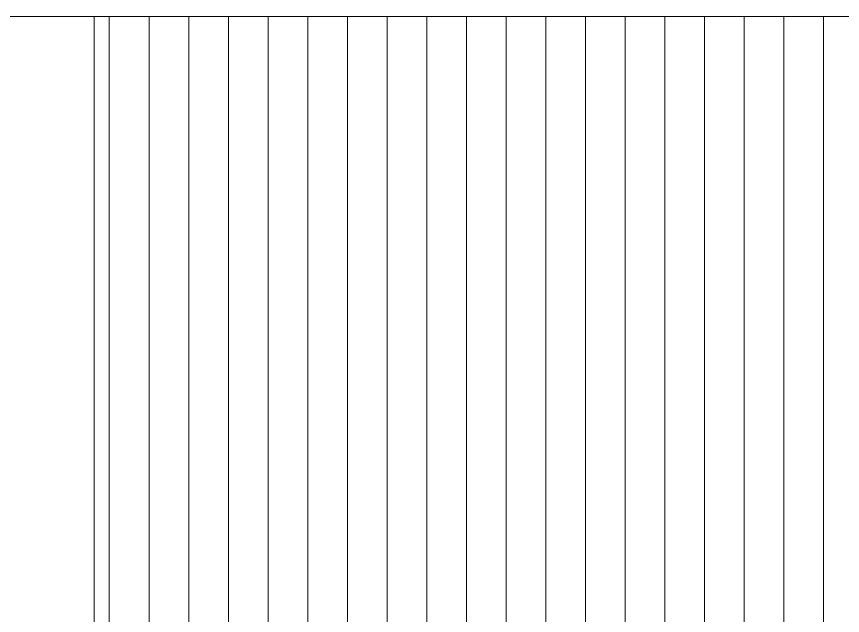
# Model space of a CAD drawing. Header units: millimetres. Extents: x -1336 to 24201, y -1370 to 16142.
# Drawn here: x 19773 to 21126, y 1419 to 2400 of the extents above; entities that cross this region are included whole.
import ezdxf

# ---------------------------------------------------------------- set-up
doc = ezdxf.new("R2010")
doc.units = ezdxf.units.MM
doc.layers.add('A-DOOR', color=7, linetype='Continuous', lineweight=13)
doc.layers.add('A-GLAZ', color=7, linetype='Continuous', lineweight=13)

msp = doc.modelspace()

# ---------------------------------------------------------------- linework, layer by layer
at = {"layer": 'A-DOOR'}
msp.add_lwpolyline([(19000, 0), (19900, 0), (19900, 2400), (19000, 2400)], close=True, dxfattribs=at)
at = {"layer": 'A-GLAZ'}
for p, q in [((19925, 0), (19925, 2400)), ((19990, 0), (19990, 2400)), ((20055, 0), (20055, 2400)), ((20120, 0), (20120, 2400)), ((20185, 0), (20185, 2400)), ((20250, 0), (20250, 2400)), ((20315, 0), (20315, 2400)), ((20380, 0), (20380, 2400)), ((20445, 0), (20445, 2400)), ((20510, 0), (20510, 2400)), ((20575, 0), (20575, 2400)), ((20640, 0), (20640, 2400)), ((20705, 0), (20705, 2400)), ((20770, 0), (20770, 2400)), ((20835, 0), (20835, 2400)), ((20900, 0), (20900, 2400)), ((20965, 0), (20965, 2400)), ((21030, 0), (21030, 2400)), ((21095, 0), (21095, 2400))]:
    msp.add_line(p, q, dxfattribs=at)
msp.add_lwpolyline([(19900, 0), (21450, 0), (21450, 2400), (19900, 2400)], close=True, dxfattribs=at)

doc.saveas('drawing.dxf')
